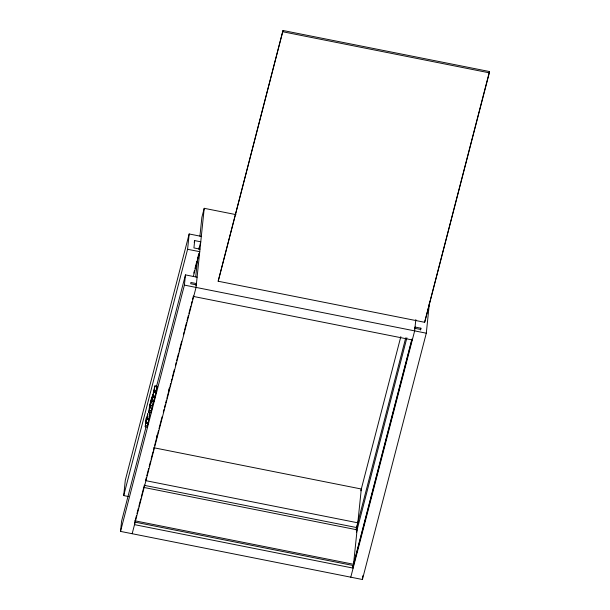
<?xml version="1.0" encoding="UTF-8"?>
<svg xmlns="http://www.w3.org/2000/svg" width="610" height="610" viewBox="0 0 610 610"><rect width="100%" height="100%" fill="white"/><g stroke="black" fill="none" stroke-linecap="round" stroke-linejoin="round"><path stroke-width="0.91" d="M154.734 396.111L154.62 397.4M152.691 404.659L152.294 407.137M153.651 400.861L153.636 401.868L153.949 400.961M149.618 415.753L149.32 418.704M128.382 496.509L123.708 495.579L125.294 480.268L189.176 233.965L201.315 236.383M429.509 302.118L426.298 333.197L362.416 579.5L120.521 531.401L121.581 521.192L145.981 427.099M145.241 426.725L146.331 417.964L145.241 426.725L147.262 427.13L147.773 424.011M148.771 419.23L148.108 423.866L146.08 423.47L146.644 418.018L147.849 413.527L147.208 419.123L149.229 419.528L149.778 414.175M146.08 423.47L147.582 415.036L147.208 419.123M147.361 426.184L147.65 423.363M148.924 412.52C147.864 412.817 152.858 390.926 150.708 403.233L150.975 402.615L148.924 412.52L150.945 412.924L152.912 402.76M149.336 410.4L150.647 404.117L149.336 410.4L151.356 410.804L152.18 407.61M148.108 423.866L148.39 421.144M151.044 411.979L151.234 410.103M123.708 495.579L187.59 249.276L189.176 233.965M120.521 531.401L184.403 285.099L185.463 274.889L197.099 277.207M198.845 249.185L200.759 241.804L194.681 240.592L193.927 247.927L199.996 249.139M195.719 276.833L197.648 258.213M199.92 236.177L201.864 217.389L204.22 208.315L235.986 214.629M199.325 249.093L199.6 246.463L198.982 248.834M204.22 208.315L196.046 287.409L132.164 533.72M218.174 281.24L283.01 30.5L489.479 71.553L489.342 72.834L424.644 322.293L218.174 281.24L283.01 30.5M356.309 530.182L357.811 522.816L361.303 489.007L153.903 447.77M362.416 579.5L362.805 575.733M415.829 319.579L414.655 330.879L350.781 577.182M414.579 328.897L415.052 327.051L420.877 328.21L420.74 329.484L414.922 328.332M424.644 322.293L489.479 71.553M154.871 396.675L153.278 403.042M154.551 397.941L154.055 400.526M156.122 392.954L155.893 392.558L154.849 397.865L152.828 397.461L153.873 392.154L156.122 392.954L156.488 391.551L154.117 390.774L154.986 385.871L157.006 386.275L156.137 391.17M152.828 397.461L153.438 391.826L154.986 385.871M154.849 397.865L155.786 392.565M149.16 416.577L149.328 415.837M149.175 416.935L149.465 415.776M152.241 405.314L152.424 404.582M154.101 392.55L154.117 390.774M149.336 414.19L149.808 412.345M156.511 386.511L185.463 274.889M157.006 386.275L156.03 391.178L155.832 390.796M194.209 242.437L194.681 240.592M193.782 273.12L194.499 270.352M194.979 268.507L196.893 261.133M197.365 259.288L198.875 253.478M193.278 276.597L199.737 251.686L187.59 249.276M156.488 437.637L157.205 434.869M168.688 390.591L169.405 387.823M195.962 285.427L196.443 283.581L190.877 282.476L190.739 283.757L196.306 284.862M135.062 521.016L136.495 515.48M136.975 513.635L138.409 508.099M138.889 506.254L140.803 498.881M141.276 497.036L144.387 485.041M145.584 480.428L146.301 477.661M146.781 475.815L148.695 468.434M149.175 466.589L150.609 461.053M151.089 459.208L153.003 451.827M153.484 449.982L154.2 447.221M154.681 445.376L157.311 435.227M157.792 433.382L158.508 430.614M158.981 428.769L162.092 416.775M163.289 412.162L164.006 409.394M164.486 407.549L165.203 404.781M165.684 402.935L166.4 400.168M166.881 398.322L169.511 388.181M169.992 386.336L170.708 383.568M171.189 381.723L171.906 378.955M172.386 377.11L174.3 369.729M175.489 365.115L176.214 362.348M176.686 360.502L178.6 353.121M179.081 351.276L181.711 341.135M183.389 334.676L184.106 331.909M184.586 330.063L186.5 322.682M186.98 320.837L188.414 315.301M188.894 313.456L190.808 306.075M191.281 304.23L192.005 301.462M192.478 299.617L193.439 295.926M360.838 490.821L400.823 336.651M355.973 529.732L405.734 337.856M356.476 532.202L406.893 337.81M352.847 566.904L411.941 339.046M352.954 567.254L412.055 339.396M420.397 330.056L420.877 328.21M152.187 406.062L152.523 404.819M151.821 400.938C155.413 387.563 148.07 404.072 153.842 401.342M282.872 31.773L489.342 72.834M184.403 285.099L426.298 333.197M193.69 296.49L412.307 339.961M154.467 391.147L156.488 391.551M153.186 396.073L155.214 396.477M151.737 401.212L153.758 401.616M150.525 405.398L152.553 405.803M146.888 417.858L149.526 418.384M146.377 422.326L148.405 422.722M145.554 425.49L147.582 425.894M145.737 480.649L357.811 522.816M144.509 485.385L356.583 527.551M144.082 487.481L357.086 529.831L353.525 564.28L134.917 520.81M153.026 394.296L151.326 402.875L151.821 398.353L153.026 394.296M150.906 401.372L149.694 406.923L150.906 401.372M134.779 522.084L134.52 524.638L353.129 568.108L353.396 565.554L134.779 522.084"/></g></svg>
